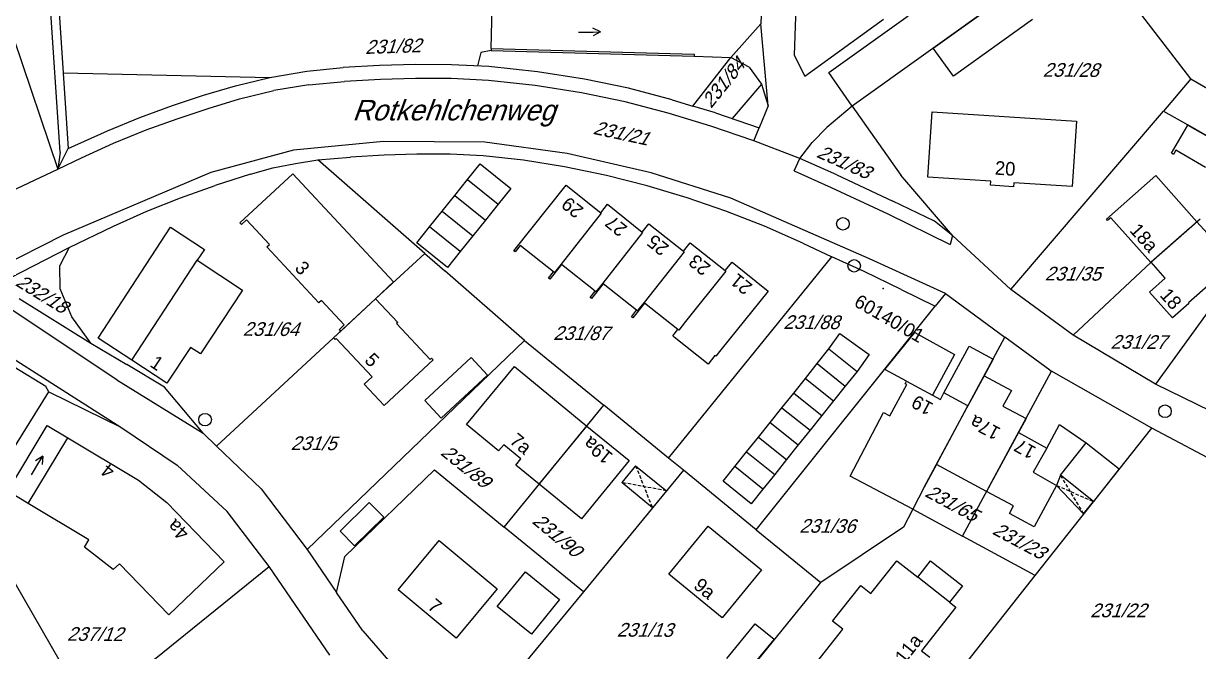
# Model space of a CAD drawing. Extents: x 4459737 to 4461180, y 5304018 to 5304640.
# Drawn here: x 4460520.4 to 4460692.3, y 5304401.1 to 5304493 of the extents above; entities that cross this region are included whole.
import ezdxf

# ---------------------------------------------------------------- set-up
doc = ezdxf.new("R2010")
doc.units = 0
doc.header["$MEASUREMENT"] = 0
doc.linetypes.add('DASHED', pattern=[0.75, 0.5, -0.25])
for name, color, linetype in [('1', 7, 'CONTINUOUS'), ('10', 7, 'CONTINUOUS'), ('14', 7, 'CONTINUOUS'), ('3', 7, 'CONTINUOUS'), ('4', 7, 'CONTINUOUS'), ('5', 7, 'CONTINUOUS'), ('6', 7, 'CONTINUOUS'), ('7', 7, 'CONTINUOUS')]:
    doc.layers.add(name, color=color, linetype=linetype)
doc.styles.add('txt', font='TXT', dxfattribs={"height": 0.2})

# ---------------------------------------------------------------- blocks, each defined once
blk = doc.blocks.new('3')
at = {"layer": '1', "color": 2, "linetype": 'CONTINUOUS'}
blk.add_circle((0, 0), 0.917, dxfattribs=at)
blk = doc.blocks.new('63')
at = {"layer": '6', "color": 1, "linetype": 'CONTINUOUS'}
for p, q in [((-3.200006, 0), (-1.100002, 0)), ((0, 0), (-1.100002, 0.550001)), ((-1.100002, 0), (0, 0)), ((0, 0), (-1.100002, -0.550001))]:
    blk.add_line(p, q, dxfattribs=at)

msp = doc.modelspace()

# ---------------------------------------------------------------- linework, layer by layer
at = {"layer": '10', "color": 30, "linetype": 'CONTINUOUS'}
for p, q in [((4460525.79, 5304474.15), (4460522.66, 5304521.66)), ((4460633.78, 5304506.44), (4460633.15, 5304488.36)), ((4460588.84, 5304489.32), (4460589.01, 5304495.32)), ((4460634.7, 5304485.26), (4460646.23, 5304493.62)), ((4460588.83, 5304489.01), (4460587.32, 5304488.76)), ((4460588.84, 5304489.32), (4460588.83, 5304489.01)), ((4460588.83, 5304489.01), (4460618.53, 5304488.18)), ((4460588.84, 5304489.32), (4460618.54, 5304488.48)), ((4460587.32, 5304488.76), (4460586.85, 5304486.77)), ((4460618.54, 5304488.48), (4460618.53, 5304488.18)), ((4460618.53, 5304488.18), (4460623.89, 5304487.99)), ((4460626.58, 5304486.6), (4460623.89, 5304487.99)), ((4460633.15, 5304488.36), (4460634.7, 5304485.26)), ((4460526.23, 5304485.76), (4460556.47, 5304485.09)), ((4460626.58, 5304486.6), (4460628.39, 5304484.09)), ((4460628.39, 5304484.09), (4460624.1, 5304479.07)), ((4460628.39, 5304484.09), (4460629.38, 5304480.95)), ((4460573.12, 5304475.73), (4460559.91, 5304474.44)), ((4460587.9, 5304475.61), (4460573.12, 5304475.73)), ((4460599.98, 5304473.98), (4460587.9, 5304475.61)), ((4460525.79, 5304474.15), (4460525.45, 5304471.68)), ((4460559.91, 5304474.44), (4460547.85, 5304471.17)), ((4460612.24, 5304471.16), (4460599.98, 5304473.98)), ((4460633.15, 5304471.41), (4460633.97, 5304473.24)), ((4460547.85, 5304471.17), (4460526.26, 5304462.03)), ((4460623.9, 5304467.41), (4460612.24, 5304471.16)), ((4460633.15, 5304471.41), (4460638.57, 5304468.99)), ((4460638.57, 5304468.99), (4460646.84, 5304465.13)), ((4460644.16, 5304458.57), (4460623.9, 5304467.41)), ((4460646.84, 5304465.13), (4460655.97, 5304460.63)), ((4460526.26, 5304462.03), (4460515.35, 5304456.51)), ((4460656.3, 5304461.99), (4460655.97, 5304460.63)), ((4460655.3, 5304453.48), (4460644.16, 5304458.57)), ((4460534.1, 5304440.85), (4460518.36, 5304451.34)), ((4460513.61, 5304447.35), (4460534.67, 5304433.91)), ((4460534.1, 5304440.85), (4460546.72, 5304433.06))]:
    msp.add_line(p, q, dxfattribs=at)
at = {"layer": '3', "color": 7, "linetype": 'CONTINUOUS'}
for p, q in [((4460523.79, 5304522.74), (4460526.96, 5304474.68)), ((4460629.03, 5304515.35), (4460628.28, 5304492.94)), ((4460675.64, 5304505.22), (4460641.63, 5304480.88)), ((4460691.19, 5304484.87), (4460675.64, 5304505.22)), ((4460638.23, 5304485.81), (4460649.81, 5304494.1)), ((4460628.28, 5304492.94), (4460623.89, 5304487.99)), ((4460629.38, 5304480.95), (4460628.28, 5304492.94)), ((4460518.98, 5304490.88), (4460525.45, 5304471.68)), ((4460618.34, 5304480.9), (4460623.89, 5304487.99)), ((4460556.47, 5304485.09), (4460561.88, 5304486.01)), ((4460561.88, 5304486.01), (4460567.22, 5304486.54)), ((4460572.53, 5304486.82), (4460567.22, 5304486.54)), ((4460577.76, 5304486.96), (4460572.53, 5304486.82)), ((4460583.04, 5304486.95), (4460577.76, 5304486.96)), ((4460588.5, 5304486.69), (4460583.04, 5304486.95)), ((4460595.6, 5304485.92), (4460588.5, 5304486.69)), ((4460602.51, 5304484.84), (4460595.6, 5304485.92)), ((4460641.63, 5304480.88), (4460638.23, 5304485.81)), ((4460546.76, 5304482.5), (4460551.44, 5304483.88)), ((4460551.44, 5304483.88), (4460556.47, 5304485.09)), ((4460562.2, 5304484.03), (4460557.05, 5304483.16)), ((4460562.2, 5304484.03), (4460567.38, 5304484.5)), ((4460572.67, 5304484.81), (4460567.38, 5304484.5)), ((4460577.78, 5304484.93), (4460572.67, 5304484.81)), ((4460583, 5304484.91), (4460577.78, 5304484.93)), ((4460588.44, 5304484.64), (4460583, 5304484.91)), ((4460595.29, 5304483.92), (4460588.44, 5304484.64)), ((4460602.07, 5304482.84), (4460595.29, 5304483.92)), ((4460608.92, 5304483.5), (4460602.51, 5304484.84)), ((4460691.19, 5304484.87), (4460687.17, 5304480.17)), ((4460691.19, 5304484.87), (4460710.25, 5304473.86)), ((4460542.25, 5304481), (4460546.76, 5304482.5)), ((4460547.45, 5304480.55), (4460552.04, 5304481.95)), ((4460552.04, 5304481.95), (4460557.05, 5304483.16)), ((4460608.42, 5304481.51), (4460602.07, 5304482.84)), ((4460615.32, 5304481.79), (4460608.92, 5304483.5)), ((4460537.44, 5304479.25), (4460542.25, 5304481)), ((4460542.9, 5304479.05), (4460547.45, 5304480.55)), ((4460614.74, 5304479.86), (4460608.42, 5304481.51)), ((4460615.32, 5304481.79), (4460618.34, 5304480.9)), ((4460621.64, 5304479.92), (4460618.34, 5304480.9)), ((4460629.38, 5304480.95), (4460628.03, 5304477.72)), ((4460641.63, 5304480.88), (4460637.95, 5304477.76)), ((4460641.63, 5304480.88), (4460648.75, 5304470.8)), ((4460532.71, 5304477.29), (4460537.44, 5304479.25)), ((4460538.37, 5304477.41), (4460542.9, 5304479.05)), ((4460620.97, 5304477.98), (4460614.74, 5304479.86)), ((4460621.64, 5304479.92), (4460628.03, 5304477.72)), ((4460664.86, 5304454.08), (4460687.17, 5304480.17)), ((4460687.17, 5304480.17), (4460690.72, 5304478.14)), ((4460526.96, 5304474.68), (4460532.71, 5304477.29)), ((4460533.63, 5304475.47), (4460538.37, 5304477.41)), ((4460627.24, 5304475.82), (4460620.97, 5304477.98)), ((4460627.24, 5304475.82), (4460628.03, 5304477.72)), ((4460637.95, 5304477.76), (4460635.79, 5304475.56)), ((4460699.02, 5304473.38), (4460690.72, 5304478.14)), ((4460528.94, 5304473.32), (4460533.63, 5304475.47)), ((4460633.97, 5304473.24), (4460627.24, 5304475.82)), ((4460633.97, 5304473.24), (4460635.79, 5304475.56)), ((4460525.45, 5304471.68), (4460526.96, 5304474.68)), ((4460563.5, 5304473.03), (4460568.28, 5304473.45)), ((4460573.18, 5304473.73), (4460568.28, 5304473.45)), ((4460577.99, 5304473.88), (4460573.18, 5304473.73)), ((4460582.87, 5304473.87), (4460577.99, 5304473.88)), ((4460587.68, 5304473.63), (4460582.87, 5304473.87)), ((4460593.58, 5304472.98), (4460587.68, 5304473.63)), ((4460710.25, 5304473.86), (4460686.03, 5304440.2)), ((4460516.92, 5304467.67), (4460525.45, 5304471.68)), ((4460525.45, 5304471.68), (4460528.94, 5304473.32)), ((4460553.63, 5304470.92), (4460556.89, 5304471.87)), ((4460556.89, 5304471.87), (4460560.23, 5304472.49)), ((4460560.23, 5304472.49), (4460563.5, 5304473.03)), ((4460579.14, 5304459.36), (4460563.5, 5304473.03)), ((4460599.58, 5304472.02), (4460593.58, 5304472.98)), ((4460605.71, 5304470.76), (4460599.58, 5304472.02)), ((4460639.39, 5304470.82), (4460633.97, 5304473.24)), ((4460553.63, 5304470.92), (4460548.46, 5304469.26)), ((4460611.66, 5304469.24), (4460605.71, 5304470.76)), ((4460639.39, 5304470.82), (4460647.6, 5304466.98)), ((4460656.3, 5304461.99), (4460648.75, 5304470.8)), ((4460543.42, 5304467.5), (4460548.46, 5304469.26)), ((4460617.5, 5304467.46), (4460611.66, 5304469.24)), ((4460538.47, 5304465.51), (4460543.42, 5304467.5)), ((4460623.17, 5304465.54), (4460617.5, 5304467.46)), ((4460653.66, 5304464.06), (4460647.6, 5304466.98)), ((4460533.63, 5304463.32), (4460538.47, 5304465.51)), ((4460628.82, 5304463.33), (4460623.17, 5304465.54)), ((4460527.11, 5304460.23), (4460533.63, 5304463.32)), ((4460634.42, 5304460.86), (4460628.82, 5304463.33)), ((4460656.3, 5304461.99), (4460653.66, 5304464.06)), ((4460692.52, 5304464.36), (4460685.31, 5304458.01)), ((4460656.3, 5304461.99), (4460664.86, 5304454.08)), ((4460518.48, 5304455.76), (4460527.11, 5304460.23)), ((4460527.11, 5304460.23), (4460525.78, 5304457.57)), ((4460634.42, 5304460.86), (4460638.68, 5304458.87)), ((4460579.14, 5304459.36), (4460571.94, 5304452.72)), ((4460579.14, 5304459.36), (4460582.05, 5304456.81)), ((4460614.8, 5304429.39), (4460638.68, 5304458.87)), ((4460643.39, 5304456.68), (4460638.68, 5304458.87)), ((4460673.96, 5304447.41), (4460685.31, 5304458.01)), ((4460525.83, 5304454.18), (4460525.78, 5304457.57)), ((4460593.72, 5304446.6), (4460582.05, 5304456.81)), ((4460648.82, 5304454.05), (4460643.39, 5304456.68)), ((4460519.82, 5304452.77), (4460530.28, 5304446.2)), ((4460527.52, 5304450.08), (4460525.83, 5304454.18)), ((4460565.79, 5304446.99), (4460571.94, 5304452.72)), ((4460648.82, 5304454.05), (4460653.79, 5304451.62)), ((4460655.3, 5304453.48), (4460653.79, 5304451.62)), ((4460655.3, 5304453.48), (4460663.97, 5304447.12)), ((4460673.96, 5304447.41), (4460664.86, 5304454.08)), ((4460627.62, 5304418.93), (4460653.79, 5304451.62)), ((4460530.28, 5304446.2), (4460527.52, 5304450.08)), ((4460530.28, 5304446.2), (4460535.56, 5304443.09)), ((4460565.79, 5304446.99), (4460548.68, 5304431.17)), ((4460561.95, 5304416.03), (4460593.72, 5304446.6)), ((4460593.72, 5304446.6), (4460605.33, 5304437.13)), ((4460652.18, 5304425.15), (4460663.97, 5304447.12)), ((4460670.54, 5304442.29), (4460663.97, 5304447.12)), ((4460686.03, 5304440.2), (4460673.96, 5304447.41)), ((4460523.7, 5304439.86), (4460519.08, 5304442.73)), ((4460541.05, 5304439.77), (4460535.56, 5304443.09)), ((4460657.78, 5304418.01), (4460670.81, 5304442.14)), ((4460670.54, 5304442.29), (4460670.81, 5304442.14)), ((4460685.46, 5304433.78), (4460670.81, 5304442.14)), ((4460513.19, 5304421.55), (4460524.17, 5304439.1)), ((4460524.17, 5304439.1), (4460523.7, 5304439.86)), ((4460524.17, 5304439.1), (4460534.67, 5304433.91)), ((4460546.72, 5304433.06), (4460541.05, 5304439.77)), ((4460694.11, 5304436.27), (4460686.03, 5304440.2)), ((4460590.75, 5304419.33), (4460605.33, 5304437.13)), ((4460614.8, 5304429.39), (4460605.33, 5304437.13)), ((4460534.67, 5304433.91), (4460542.92, 5304428.36)), ((4460546.72, 5304433.06), (4460548.68, 5304431.17)), ((4460668.42, 5304412.24), (4460685.46, 5304433.78)), ((4460701.92, 5304425.07), (4460685.46, 5304433.78)), ((4460548.68, 5304431.17), (4460555.21, 5304424.91)), ((4460616.95, 5304427.64), (4460614.8, 5304429.39)), ((4460550.24, 5304421.6), (4460542.92, 5304428.36)), ((4460580.54, 5304427.67), (4460567.43, 5304415.02)), ((4460580.54, 5304427.67), (4460590.75, 5304419.33)), ((4460616.95, 5304427.64), (4460602.33, 5304409.87)), ((4460627.62, 5304418.93), (4460616.95, 5304427.64)), ((4460555.21, 5304424.91), (4460561.95, 5304416.03)), ((4460652.18, 5304425.15), (4460650.53, 5304421.95)), ((4460650.53, 5304421.95), (4460649.15, 5304419.29)), ((4460650.53, 5304421.95), (4460657.78, 5304418.01)), ((4460530.07, 5304392.31), (4460513.19, 5304421.55)), ((4460556.36, 5304413.55), (4460550.24, 5304421.6)), ((4460602.33, 5304409.87), (4460590.75, 5304419.33)), ((4460627.62, 5304418.93), (4460637.08, 5304411.21)), ((4460649.15, 5304419.29), (4460637.08, 5304411.21)), ((4460668.42, 5304412.24), (4460657.78, 5304418.01)), ((4460561.95, 5304416.03), (4460566.24, 5304409.77)), ((4460566.24, 5304409.77), (4460567.43, 5304415.02)), ((4460530.07, 5304392.31), (4460556.36, 5304413.55)), ((4460565.23, 5304400.56), (4460556.36, 5304413.55)), ((4460655.62, 5304396.07), (4460668.42, 5304412.24)), ((4460570.09, 5304404.13), (4460566.24, 5304409.77)), ((4460602.33, 5304409.87), (4460585.05, 5304388.88)), ((4460625.71, 5304397.26), (4460637.08, 5304411.21)), ((4460570.09, 5304404.13), (4460579.26, 5304393.53))]:
    msp.add_line(p, q, dxfattribs=at)
at = {"layer": '5', "color": 1, "linetype": 'CONTINUOUS'}
for p, q in [((4460653.51, 5304489.38), (4460665.1, 5304497.68)), ((4460668.03, 5304493.58), (4460656.44, 5304485.28)), ((4460656.44, 5304485.28), (4460653.51, 5304489.38)), ((4460652.7, 5304470.5), (4460653.32, 5304480.06)), ((4460653.32, 5304480.06), (4460674.45, 5304478.7)), ((4460674.45, 5304478.7), (4460673.83, 5304469.14)), ((4460688.36, 5304473.99), (4460690.72, 5304478.1)), ((4460690.72, 5304478.1), (4460698.64, 5304473.58)), ((4460688.64, 5304473.83), (4460688.36, 5304473.99)), ((4460688.99, 5304474.44), (4460688.64, 5304473.83)), ((4460693.34, 5304471.94), (4460688.99, 5304474.44)), ((4460585.38, 5304470.15), (4460587.24, 5304472.45)), ((4460587.24, 5304472.45), (4460591.72, 5304468.84)), ((4460552.09, 5304463.83), (4460559.82, 5304471.01)), ((4460559.82, 5304471.01), (4460574.58, 5304455.18)), ((4460583.52, 5304467.83), (4460585.38, 5304470.15)), ((4460585.38, 5304470.15), (4460589.87, 5304466.54)), ((4460661.91, 5304469.91), (4460652.7, 5304470.5)), ((4460661.87, 5304469.33), (4460661.91, 5304469.91)), ((4460678.84, 5304464.34), (4460686.04, 5304470.75)), ((4460686.04, 5304470.75), (4460692.07, 5304463.97)), ((4460591.72, 5304468.84), (4460589.87, 5304466.54)), ((4460592.16, 5304459.74), (4460599.83, 5304469.33)), ((4460599.83, 5304469.33), (4460604.86, 5304465.29)), ((4460665.26, 5304469.11), (4460661.87, 5304469.33)), ((4460665.3, 5304469.69), (4460665.26, 5304469.11)), ((4460673.83, 5304469.14), (4460665.3, 5304469.69)), ((4460581.67, 5304465.53), (4460583.52, 5304467.83)), ((4460583.52, 5304467.83), (4460588.01, 5304464.22)), ((4460589.87, 5304466.54), (4460588.01, 5304464.22)), ((4460604.86, 5304465.29), (4460605.85, 5304466.54)), ((4460605.85, 5304466.54), (4460610.95, 5304462.46)), ((4460579.81, 5304463.22), (4460581.67, 5304465.53)), ((4460581.67, 5304465.53), (4460586.16, 5304461.92)), ((4460604.91, 5304465.25), (4460599.1, 5304457.8)), ((4460604.86, 5304465.29), (4460604.91, 5304465.25)), ((4460531.35, 5304446.96), (4460541.95, 5304463.18)), ((4460541.95, 5304463.18), (4460546.91, 5304459.93)), ((4460552.32, 5304463.58), (4460552.09, 5304463.83)), ((4460553.06, 5304464.26), (4460552.32, 5304463.58)), ((4460556.4, 5304460.66), (4460553.06, 5304464.26)), ((4460577.95, 5304460.88), (4460579.81, 5304463.22)), ((4460584.3, 5304459.61), (4460579.81, 5304463.22)), ((4460588.01, 5304464.22), (4460586.16, 5304461.92)), ((4460610.95, 5304462.46), (4460611.92, 5304463.68)), ((4460611.92, 5304463.68), (4460616.99, 5304459.66)), ((4460679.01, 5304464.15), (4460678.84, 5304464.34)), ((4460679.48, 5304464.56), (4460679.01, 5304464.15)), ((4460685.31, 5304458.01), (4460679.48, 5304464.56)), ((4460691.08, 5304463.09), (4460685.36, 5304458.06)), ((4460692.07, 5304463.97), (4460691.08, 5304463.09)), ((4460692.07, 5304463.97), (4460696.14, 5304459.46)), ((4460586.16, 5304461.92), (4460584.3, 5304459.61)), ((4460611, 5304462.42), (4460605.16, 5304454.99)), ((4460610.95, 5304462.46), (4460611, 5304462.42)), ((4460546.91, 5304459.93), (4460545.86, 5304458.34)), ((4460556.03, 5304460.32), (4460556.4, 5304460.66)), ((4460563.65, 5304452.12), (4460556.03, 5304460.32)), ((4460582.46, 5304457.29), (4460577.95, 5304460.88)), ((4460584.3, 5304459.61), (4460582.46, 5304457.29)), ((4460592.36, 5304459.58), (4460592.16, 5304459.74)), ((4460593.1, 5304460.52), (4460592.36, 5304459.58)), ((4460597.97, 5304456.66), (4460593.1, 5304460.52)), ((4460617.08, 5304459.59), (4460611.22, 5304452.18)), ((4460616.99, 5304459.66), (4460617.97, 5304460.9)), ((4460616.99, 5304459.66), (4460617.08, 5304459.59)), ((4460617.97, 5304460.9), (4460623.08, 5304456.83)), ((4460536.3, 5304443.73), (4460545.86, 5304458.34)), ((4460545.86, 5304458.34), (4460552.46, 5304453.97)), ((4460623.08, 5304456.83), (4460624.09, 5304458.08)), ((4460624.09, 5304458.08), (4460629.37, 5304453.83)), ((4460685.36, 5304458.06), (4460685.31, 5304458.01)), ((4460687.42, 5304455.72), (4460685.36, 5304458.06)), ((4460597.22, 5304455.71), (4460597.97, 5304456.66)), ((4460599.12, 5304457.72), (4460597.42, 5304455.56)), ((4460598.12, 5304456.54), (4460597.97, 5304456.66)), ((4460599.1, 5304457.8), (4460598.12, 5304456.54)), ((4460604.04, 5304453.84), (4460599.12, 5304457.72)), ((4460623.17, 5304456.76), (4460617.28, 5304449.37)), ((4460623.08, 5304456.83), (4460623.17, 5304456.76)), ((4460696.44, 5304457.1), (4460690.81, 5304452.13)), ((4460574.58, 5304455.18), (4460571.94, 5304452.72)), ((4460597.42, 5304455.56), (4460597.22, 5304455.71)), ((4460605.22, 5304454.9), (4460603.5, 5304452.74)), ((4460605.16, 5304454.99), (4460604.16, 5304453.74)), ((4460610.1, 5304451.04), (4460605.22, 5304454.9)), ((4460685.13, 5304453.7), (4460687.42, 5304455.72)), ((4460552.46, 5304453.97), (4460546.31, 5304444.67)), ((4460566.84, 5304447.96), (4460571.94, 5304452.72)), ((4460571.94, 5304452.72), (4460575.2, 5304449.25)), ((4460603.3, 5304452.9), (4460604.04, 5304453.84)), ((4460603.5, 5304452.74), (4460603.3, 5304452.9)), ((4460604.16, 5304453.74), (4460604.04, 5304453.84)), ((4460629.37, 5304453.83), (4460622.43, 5304445.24)), ((4460688.48, 5304449.91), (4460685.13, 5304453.7)), ((4460564.02, 5304452.47), (4460563.65, 5304452.12)), ((4460567.36, 5304448.88), (4460564.02, 5304452.47)), ((4460609.36, 5304450.09), (4460610.1, 5304451.04)), ((4460611.29, 5304452.09), (4460609.57, 5304449.92)), ((4460610.22, 5304450.93), (4460610.1, 5304451.04)), ((4460611.22, 5304452.18), (4460610.22, 5304450.93)), ((4460616.15, 5304448.22), (4460611.29, 5304452.09)), ((4460690.9, 5304452.03), (4460688.48, 5304449.91)), ((4460690.81, 5304452.13), (4460690.9, 5304452.03)), ((4460609.57, 5304449.92), (4460609.36, 5304450.09)), ((4460617.28, 5304449.37), (4460616.28, 5304448.12)), ((4460565.79, 5304446.99), (4460566.84, 5304447.96)), ((4460566.62, 5304448.19), (4460567.36, 5304448.88)), ((4460566.84, 5304447.96), (4460566.62, 5304448.19)), ((4460575.2, 5304449.25), (4460575.02, 5304449.08)), ((4460575.02, 5304449.08), (4460579.93, 5304443.84)), ((4460615.4, 5304447.28), (4460616.15, 5304448.22)), ((4460616.28, 5304448.12), (4460616.15, 5304448.22)), ((4460638.24, 5304445.38), (4460639.85, 5304447.63)), ((4460639.85, 5304447.63), (4460644.12, 5304444.57)), ((4460646.44, 5304442.36), (4460650.8, 5304447.8)), ((4460650.8, 5304447.8), (4460656.59, 5304444.54)), ((4460536.3, 5304443.73), (4460531.35, 5304446.96)), ((4460566.02, 5304446.74), (4460565.79, 5304446.99)), ((4460566.17, 5304446.88), (4460566.02, 5304446.74)), ((4460571.42, 5304441.28), (4460566.17, 5304446.88)), ((4460615.61, 5304447.11), (4460615.4, 5304447.28)), ((4460620.56, 5304443.15), (4460615.61, 5304447.11)), ((4460544.89, 5304445.61), (4460541.41, 5304440.35)), ((4460546.31, 5304444.67), (4460544.89, 5304445.61)), ((4460579.13, 5304437.85), (4460585.93, 5304444.14)), ((4460585.93, 5304444.14), (4460588.32, 5304441.56)), ((4460621.56, 5304444.4), (4460620.56, 5304443.15)), ((4460621.68, 5304444.31), (4460621.56, 5304444.4)), ((4460622.43, 5304445.24), (4460621.68, 5304444.31)), ((4460636.52, 5304443.23), (4460638.24, 5304445.38)), ((4460638.24, 5304445.38), (4460642.35, 5304442.09)), ((4460644.12, 5304444.57), (4460642.35, 5304442.09)), ((4460656.59, 5304444.54), (4460653.4, 5304438.6)), ((4460655.06, 5304438.95), (4460658.74, 5304445.78)), ((4460658.74, 5304445.78), (4460662.24, 5304443.89)), ((4460541.41, 5304440.35), (4460536.3, 5304443.73)), ((4460580.35, 5304443.77), (4460573.21, 5304437.08)), ((4460579.93, 5304443.84), (4460580.12, 5304444.01)), ((4460580.12, 5304444.01), (4460580.35, 5304443.77)), ((4460585.25, 5304434.31), (4460592.24, 5304442.83)), ((4460592.24, 5304442.83), (4460602.85, 5304434.1)), ((4460634.8, 5304441.07), (4460636.52, 5304443.23)), ((4460636.52, 5304443.23), (4460640.63, 5304439.94)), ((4460662.24, 5304443.89), (4460660.93, 5304441.46)), ((4460570.28, 5304440.21), (4460571.42, 5304441.28)), ((4460588.32, 5304441.56), (4460581.52, 5304435.27)), ((4460633.09, 5304438.93), (4460634.8, 5304441.07)), ((4460634.8, 5304441.07), (4460638.91, 5304437.79)), ((4460642.35, 5304442.09), (4460640.63, 5304439.94)), ((4460649.58, 5304440.66), (4460646.44, 5304442.36)), ((4460660.93, 5304441.46), (4460658.57, 5304437.07)), ((4460660.93, 5304441.46), (4460664.93, 5304439.32)), ((4460573.21, 5304437.08), (4460570.28, 5304440.21)), ((4460640.63, 5304439.94), (4460638.91, 5304437.79)), ((4460647.16, 5304435.6), (4460649.62, 5304440.16)), ((4460649.38, 5304440.29), (4460649.58, 5304440.66)), ((4460649.62, 5304440.16), (4460649.38, 5304440.29)), ((4460649.58, 5304440.66), (4460653.4, 5304438.6)), ((4460664.93, 5304439.32), (4460663.7, 5304437.02)), ((4460581.52, 5304435.27), (4460579.13, 5304437.85)), ((4460631.37, 5304436.78), (4460633.09, 5304438.93)), ((4460633.09, 5304438.93), (4460637.2, 5304435.64)), ((4460638.91, 5304437.79), (4460637.2, 5304435.64)), ((4460653.4, 5304438.6), (4460654.55, 5304437.98)), ((4460654.55, 5304437.98), (4460655.06, 5304438.95)), ((4460658.57, 5304437.07), (4460655.06, 5304438.95)), ((4460629.65, 5304434.62), (4460631.37, 5304436.78)), ((4460631.37, 5304436.78), (4460635.48, 5304433.49)), ((4460637.2, 5304435.64), (4460635.48, 5304433.49)), ((4460641.34, 5304426.76), (4460646.23, 5304436.09)), ((4460646.23, 5304436.09), (4460647.16, 5304435.6)), ((4460653.96, 5304428.46), (4460658.57, 5304437.07)), ((4460663.7, 5304437.02), (4460667.07, 5304435.21)), ((4460518.15, 5304424.56), (4460523.91, 5304434.17)), ((4460523.91, 5304434.17), (4460526.92, 5304432.39)), ((4460589.94, 5304430.46), (4460585.25, 5304434.31)), ((4460595.88, 5304425.59), (4460602.85, 5304434.1)), ((4460602.85, 5304434.1), (4460609.01, 5304429.05)), ((4460627.94, 5304432.48), (4460629.65, 5304434.62)), ((4460629.65, 5304434.62), (4460633.76, 5304431.34)), ((4460667.07, 5304435.21), (4460665.95, 5304433.14)), ((4460670.13, 5304430.88), (4460671.97, 5304434.3)), ((4460671.97, 5304434.3), (4460675.88, 5304431.65)), ((4460521.14, 5304422.79), (4460526.92, 5304432.39)), ((4460526.92, 5304432.39), (4460537.25, 5304426.2)), ((4460626.21, 5304430.32), (4460627.94, 5304432.48)), ((4460627.94, 5304432.48), (4460632.05, 5304429.19)), ((4460635.48, 5304433.49), (4460633.76, 5304431.34)), ((4460665.95, 5304433.14), (4460661.3, 5304424.53)), ((4460665.95, 5304433.14), (4460670.13, 5304430.88)), ((4460590.69, 5304431.37), (4460589.94, 5304430.46)), ((4460593.2, 5304429.31), (4460590.69, 5304431.37)), ((4460633.76, 5304431.34), (4460632.05, 5304429.19)), ((4460670.13, 5304430.88), (4460668.12, 5304427.34)), ((4460672.11, 5304426.91), (4460675.88, 5304431.65)), ((4460675.88, 5304431.65), (4460680.7, 5304427.82)), ((4460592.46, 5304428.4), (4460593.2, 5304429.31)), ((4460609.01, 5304429.05), (4460602.04, 5304420.54)), ((4460624.49, 5304428.16), (4460626.21, 5304430.32)), ((4460626.21, 5304430.32), (4460630.32, 5304427.03)), ((4460632.05, 5304429.19), (4460630.32, 5304427.03)), ((4460595.88, 5304425.59), (4460592.46, 5304428.4)), ((4460622.78, 5304426.03), (4460624.49, 5304428.16)), ((4460628.6, 5304424.88), (4460624.49, 5304428.16)), ((4460630.32, 5304427.03), (4460628.6, 5304424.88)), ((4460653.96, 5304428.46), (4460652.18, 5304425.15)), ((4460661.3, 5304424.53), (4460653.96, 5304428.46)), ((4460668.12, 5304427.34), (4460671.55, 5304425.39)), ((4460680.7, 5304427.82), (4460676.93, 5304423.08)), ((4460537.25, 5304426.2), (4460541.43, 5304422.91)), ((4460602.04, 5304420.54), (4460595.88, 5304425.59)), ((4460626.87, 5304422.73), (4460622.78, 5304426.03)), ((4460650.53, 5304421.95), (4460641.34, 5304426.76)), ((4460671.55, 5304425.39), (4460668.28, 5304419.34)), ((4460672.11, 5304426.91), (4460671.55, 5304425.39)), ((4460676.93, 5304423.08), (4460672.11, 5304426.91)), ((4460521.14, 5304422.79), (4460518.15, 5304424.56)), ((4460628.6, 5304424.88), (4460626.87, 5304422.73)), ((4460665.22, 5304422.41), (4460661.3, 5304424.53)), ((4460530.02, 5304417.45), (4460521.14, 5304422.79)), ((4460541.43, 5304422.91), (4460549.77, 5304414.24)), ((4460566.74, 5304418.71), (4460571.02, 5304422.93)), ((4460571.02, 5304422.93), (4460573.13, 5304420.79)), ((4460664.63, 5304421.31), (4460665.22, 5304422.41)), ((4460573.13, 5304420.79), (4460568.84, 5304416.58)), ((4460668.28, 5304419.34), (4460664.63, 5304421.31)), ((4460568.84, 5304416.58), (4460566.74, 5304418.71)), ((4460614.82, 5304412.45), (4460620.58, 5304419.47)), ((4460620.58, 5304419.47), (4460628.4, 5304413.07)), ((4460529.37, 5304416.37), (4460530.02, 5304417.45)), ((4460575.22, 5304410.14), (4460581.25, 5304417.37)), ((4460581.25, 5304417.37), (4460589.74, 5304410.29)), ((4460533.58, 5304413.1), (4460529.37, 5304416.37)), ((4460534.47, 5304413.96), (4460533.58, 5304413.1)), ((4460541.68, 5304406.47), (4460534.47, 5304413.96)), ((4460549.77, 5304414.24), (4460541.68, 5304406.47)), ((4460644.39, 5304409.59), (4460648.19, 5304414.4)), ((4460648.19, 5304414.4), (4460651.24, 5304411.99)), ((4460651.24, 5304411.99), (4460653.12, 5304414.37)), ((4460653.12, 5304414.37), (4460657.79, 5304410.71)), ((4460589.73, 5304407.71), (4460593.86, 5304412.79)), ((4460593.86, 5304412.79), (4460598.85, 5304408.73)), ((4460622.63, 5304406.04), (4460614.82, 5304412.45)), ((4460628.4, 5304413.07), (4460622.63, 5304406.04)), ((4460655.89, 5304408.32), (4460651.24, 5304411.99)), ((4460583.71, 5304403.06), (4460575.22, 5304410.14)), ((4460589.74, 5304410.29), (4460583.71, 5304403.06)), ((4460638.78, 5304405.58), (4460642.89, 5304410.78)), ((4460642.89, 5304410.78), (4460644.39, 5304409.59)), ((4460657.79, 5304410.71), (4460655.89, 5304408.32)), ((4460598.85, 5304408.73), (4460594.72, 5304403.65)), ((4460655.89, 5304408.32), (4460656.8, 5304407.6)), ((4460594.72, 5304403.65), (4460589.73, 5304407.71)), ((4460656.8, 5304407.6), (4460651.8, 5304401.24)), ((4460623.3, 5304400.09), (4460627.44, 5304405.17)), ((4460627.44, 5304405.17), (4460630.21, 5304402.92)), ((4460640.28, 5304404.39), (4460638.78, 5304405.58)), ((4460630.21, 5304402.92), (4460626.06, 5304397.84)), ((4460636.47, 5304399.58), (4460640.28, 5304404.39)), ((4460651.8, 5304401.24), (4460652.98, 5304400.31))]:
    msp.add_line(p, q, dxfattribs=at)
msp.add_point((4460646.2, 5304454.24), dxfattribs=at)
at = {"layer": '6', "color": 1, "linetype": 'CONTINUOUS'}
for p, q in [((4460609.97, 5304428.3), (4460607.95, 5304425.83)), ((4460609.97, 5304428.3), (4460614.47, 5304424.63)), ((4460612.42, 5304422.14), (4460607.95, 5304425.83)), ((4460671.55, 5304425.39), (4460675.5, 5304421.28)), ((4460614.47, 5304424.63), (4460612.42, 5304422.14)), ((4460675.5, 5304421.28), (4460676.93, 5304423.08))]:
    msp.add_line(p, q, dxfattribs=at)
at = {"layer": '6', "color": 1, "linetype": 'DASHED'}
for p, q in [((4460609.97, 5304428.3), (4460612.42, 5304422.14)), ((4460614.47, 5304424.63), (4460607.95, 5304425.83)), ((4460671.55, 5304425.39), (4460676.93, 5304423.08)), ((4460675.5, 5304421.28), (4460672.11, 5304426.91))]:
    msp.add_line(p, q, dxfattribs=at)

# ---------------------------------------------------------------- block references
at = {"layer": '1', "color": 2, "linetype": 'CONTINUOUS'}
for p in [(4460640.29, 5304463.68), (4460641.93, 5304457.53), (4460547, 5304435.04), (4460687.4, 5304436.26)]:
    msp.add_blockref('3', p, dxfattribs=at)
at = {"layer": '6', "color": 1, "linetype": 'CONTINUOUS'}
for p, xscale, yscale, rotation in [((4460604.84, 5304491.74), 0.999998, 0.999998, 0.793771), ((4460523.25, 5304429.7), 1.000001, 1.000001, 59.636764)]:
    msp.add_blockref('63', p, dxfattribs=dict(at, xscale=xscale, yscale=yscale, rotation=rotation))

# ---------------------------------------------------------------- texts
at = {"layer": '14', "color": 7, "linetype": 'CONTINUOUS', "style": 'txt', "oblique": 20}
msp.add_text('Rotkehlchenweg', height=3, dxfattribs=at).set_placement((4460568.5, 5304478.8))
at = {"layer": '4', "color": 2, "linetype": 'CONTINUOUS', "style": 'txt', "oblique": 20}
for s, rotation, p in [('231/82', 1.8396, (4460570.41, 5304488.52)), ('231/84', 51.3, (4460621, 5304480.45)), ('231/28', 359.7003, (4460669.5, 5304485.2)), ('231/21', 347.7636, (4460603.64, 5304476.85)), ('231/83', 335.8998, (4460636.3, 5304473.5)), ('231/35', 359.7003, (4460669.8, 5304455.4)), ('232/18', 328.4001, (4460519.12, 5304454.75)), ('231/64', 359.7003, (4460552.5, 5304447.3)), ('231/88', 359.7003, (4460631.56, 5304448.31)), ('231/87', 359.7003, (4460597.9, 5304446.7)), ('231/27', 359.7012, (4460679.41, 5304445.42)), ('231/5', 359.7003, (4460559.5, 5304430.6)), ('231/89', 321.3, (4460581.31, 5304430)), ('231/65', 331.7004, (4460652.13, 5304423.9)), ('231/90', 320.3001, (4460594.7, 5304420)), ('231/36', 359.7003, (4460633.9, 5304418.5)), ('231/23', 331.7004, (4460662, 5304418.4)), ('237/12', 359.7012, (4460526.78, 5304402.69)), ('231/13', 359.7003, (4460607.2, 5304403.3))]:
    msp.add_text(s, height=2, rotation=rotation, dxfattribs=at).set_placement(p)
msp.add_text('231/22', height=2, dxfattribs=at).set_placement((4460676.44, 5304406.13))
at = {"layer": '7', "color": 1, "linetype": 'CONTINUOUS', "style": 'txt'}
for s, rotation, p in [('20', 356.0544, (4460662.47, 5304470.88)), ('29', 141.2289, (4460602.5, 5304465.9)), ('27', 141.2856, (4460608.9, 5304463.2)), ('18a', 311.6718, (4460682.11, 5304462.65)), ('25', 141.2019, (4460615, 5304460.4)), ('3', 312.8949, (4460560, 5304457.1)), ('23', 141.3675, (4460621.1, 5304457.5)), ('21', 141.2874, (4460627.2, 5304454.7)), ('60140/01', 330.1542, (4460641.76, 5304451.74)), ('18', 311.4738, (4460686.53, 5304453.17)), ('1', 326.4399, (4460538.8, 5304442.9)), ('5', 314.6832, (4460570.2, 5304443.6)), ('19', 151.6653, (4460653.67, 5304437.31)), ('17a', 151.9641, (4460663.5, 5304433.7)), ('7a', 320.5989, (4460591.4, 5304431.7)), ('19a', 140.6349, (4460606.8, 5304429.9)), ('17', 151.6014, (4460668.7, 5304430.9)), ('4', 141.7941, (4460533.98, 5304427.83)), ('4a', 137.7261, (4460544.81, 5304418.64)), ('9a', 320.6385, (4460618.3, 5304410.5)), ('7', 320.1741, (4460579.4, 5304407.5)), ('11a', 51.7662, (4460649.28, 5304399.18))]:
    msp.add_text(s, height=2, rotation=rotation, dxfattribs=at).set_placement(p)

doc.saveas('drawing.dxf')
